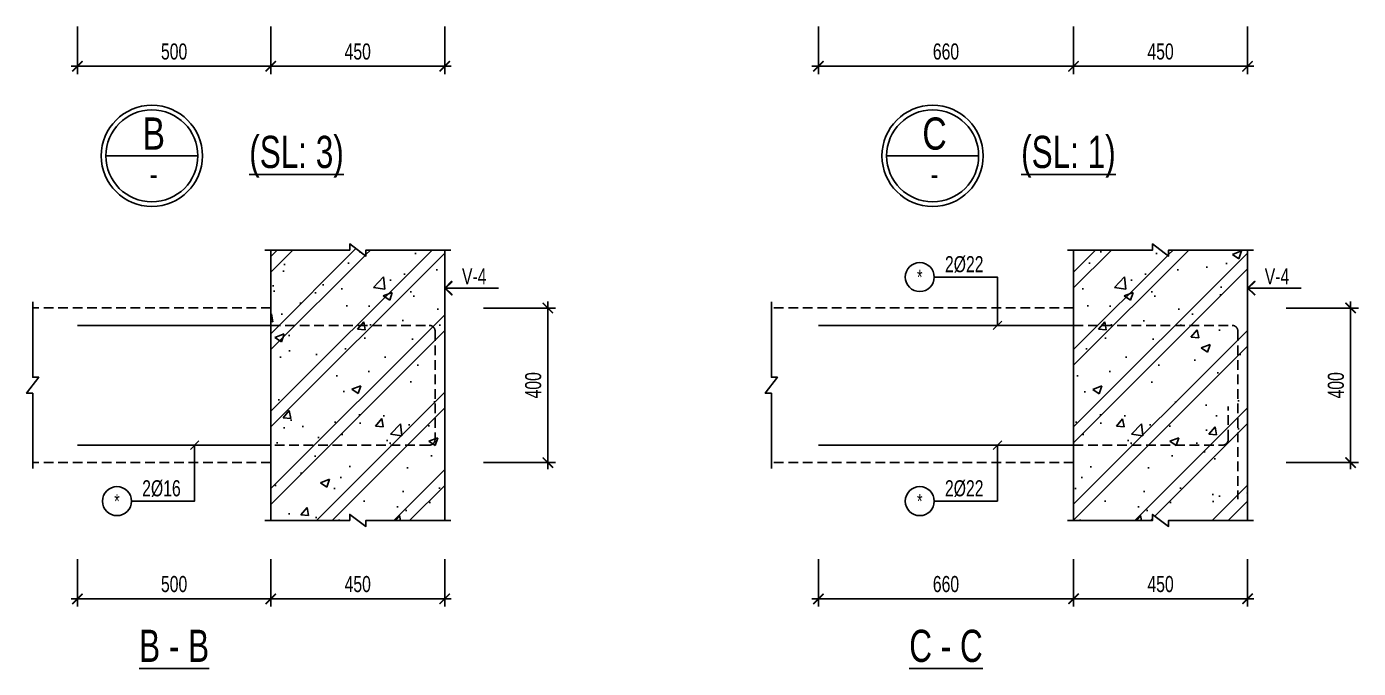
# Model space of a CAD drawing. Header units: millimetres. Extents: x -77370 to 109412, y -14880 to 214694.
# Drawn here: x 18284 to 28618, y 53513 to 58496 of the extents above; entities that cross this region are included whole.
import ezdxf
from ezdxf.enums import TextEntityAlignment as Align

# ---------------------------------------------------------------- set-up
doc = ezdxf.new("R2010")
doc.units = ezdxf.units.MM
doc.header["$LTSCALE"] = 300
doc.header["$MEASUREMENT"] = 0
doc.header["$PDMODE"] = 66
doc.linetypes.add('DASHED2', pattern=[0.375, 0.25, -0.125])
doc.layers.get('0').update_dxf_attribs({"linetype": 'CONTINUOUS'})
doc.layers.get('DEFPOINTS').update_dxf_attribs({"linetype": 'CONTINUOUS'})
for name, color, linetype in [('CDC.02.DIM', 1, 'CONTINUOUS'), ('CDC.03.BORDER', 3, 'CONTINUOUS'), ('CDC.05.STEEL', 4, 'CONTINUOUS'), ('CDC.06.TEXT', 2, 'CONTINUOUS'), ('CDC.10.HATCH', 251, 'CONTINUOUS'), ('CDC.11.NOTE', 8, 'CONTINUOUS'), ('CDC.14.STEELNUM', 2, 'CONTINUOUS')]:
    doc.layers.add(name, color=color, linetype=linetype)
doc.styles.add('KCS_SMTEXT', font='arial.ttf', dxfattribs={"width": 0.7})
doc.styles.add('SMTEXT', font='arial.ttf', dxfattribs={"width": 0.7})
doc.dimstyles.new('DIM CHI TIET', dxfattribs={"dimscale": 2, "dimtxt": 62.5, "dimasz": 40, "dimexe": 30, "dimexo": 0, "dimgap": 25, "dimtad": 1, "dimdec": 0, "dimlfac": 0.333333, "dimzin": 13, "dimdsep": 46, "dimtxsty": 'KCS_SMTEXT', "dimblk": 'ARCHTICK', "dimcen": 0, "dimdle": 25, "dimclrd": 1, "dimclre": 1, "dimclrt": 2, "dimadec": 0, "dimazin": 0, "dimtfac": 1, "dimtdec": 0, "dimtix": 1, "dimtmove": 2, "dimatfit": 3, "dimfxl": 1, "dimtolj": 1, "dimtzin": 13, "dimarcsym": 0})

# ---------------------------------------------------------------- blocks, each defined once
blk = doc.blocks.new('_ArchTick')
at = {"color": 0, "linetype": 'ByBlock', "const_width": 0.15}
blk.add_lwpolyline([(-0.5, -0.5), (0.5, 0.5)], dxfattribs=at)
blk = doc.blocks.new('*D166')
at = {"layer": 'CDC.02.DIM', "color": 1, "lineweight": -2, "transparency": 16777216}
for p, q in [((22328, 56361), (22328, 55061)), ((21828, 56311), (22388, 56311)), ((21828, 55111), (22388, 55111))]:
    blk.add_line(p, q, dxfattribs=at)
at = {"layer": 'DEFPOINTS', "color": 0, "transparency": 16777216}
for p in [(21828, 56311), (21828, 55111), (22328, 55111)]:
    blk.add_point(p, dxfattribs=at)
at = {"layer": 'CDC.02.DIM', "color": 1, "lineweight": -2, "transparency": 16777216, "xscale": 80, "yscale": 80, "zscale": 80}
for p, rotation in [((22328, 56311), 90), ((22328, 55111), 270)]:
    blk.add_blockref('_ArchTick', p, dxfattribs=dict(at, rotation=rotation))
at = {"layer": 'CDC.02.DIM', "color": 2, "transparency": 16777216, "insert": (22215, 55711), "char_height": 125, "attachment_point": 5, "rotation": 90, "style": 'KCS_SMTEXT'}
blk.add_mtext('\\A1;400', dxfattribs=at)
blk = doc.blocks.new('*D167')
at = {"layer": 'CDC.02.DIM', "color": 1, "lineweight": -2, "transparency": 16777216}
for p, q in [((20178, 54361), (20178, 53993)), ((21528, 54361), (21528, 53993)), ((20128, 54053), (21578, 54053))]:
    blk.add_line(p, q, dxfattribs=at)
at = {"layer": 'DEFPOINTS', "color": 0, "transparency": 16777216}
for p in [(20178, 54361), (21528, 54361), (21528, 54053)]:
    blk.add_point(p, dxfattribs=at)
at = {"layer": 'CDC.02.DIM', "color": 1, "lineweight": -2, "transparency": 16777216, "xscale": 80, "yscale": 80, "zscale": 80, "rotation": 180}
blk.add_blockref('_ArchTick', (20178, 54053), dxfattribs=at)
at = {"layer": 'CDC.02.DIM', "color": 1, "lineweight": -2, "transparency": 16777216, "xscale": 80, "yscale": 80, "zscale": 80}
blk.add_blockref('_ArchTick', (21528, 54053), dxfattribs=at)
at = {"layer": 'CDC.02.DIM', "color": 2, "transparency": 16777216, "insert": (20853, 54167), "char_height": 125, "attachment_point": 5, "style": 'KCS_SMTEXT'}
blk.add_mtext('\\A1;450', dxfattribs=at)
blk = doc.blocks.new('*D168')
at = {"layer": 'CDC.02.DIM', "color": 1, "lineweight": -2, "transparency": 16777216}
for p, q in [((18678, 54361), (18678, 53993)), ((20178, 54361), (20178, 53993)), ((20228, 54053), (18628, 54053))]:
    blk.add_line(p, q, dxfattribs=at)
at = {"layer": 'DEFPOINTS', "color": 0, "transparency": 16777216}
for p in [(18678, 54361, 0), (20178, 54361), (18678, 54053)]:
    blk.add_point(p, dxfattribs=at)
at = {"layer": 'CDC.02.DIM', "color": 1, "lineweight": -2, "transparency": 16777216, "xscale": 80, "yscale": 80, "zscale": 80, "rotation": 180}
blk.add_blockref('_ArchTick', (18678, 54053), dxfattribs=at)
at = {"layer": 'CDC.02.DIM', "color": 1, "lineweight": -2, "transparency": 16777216, "xscale": 80, "yscale": 80, "zscale": 80}
blk.add_blockref('_ArchTick', (20178, 54053), dxfattribs=at)
at = {"layer": 'CDC.02.DIM', "color": 2, "transparency": 16777216, "insert": (19428, 54167), "char_height": 125, "attachment_point": 5, "style": 'KCS_SMTEXT'}
blk.add_mtext('\\A1;500', dxfattribs=at)
blk = doc.blocks.new('*D170')
at = {"layer": 'CDC.02.DIM', "color": 1, "lineweight": -2, "transparency": 16777216}
for p, q in [((20178, 58496), (20178, 58128)), ((21528, 58496), (21528, 58128)), ((20128, 58188), (21578, 58188))]:
    blk.add_line(p, q, dxfattribs=at)
at = {"layer": 'DEFPOINTS', "color": 0, "transparency": 16777216}
for p in [(20178, 58496), (21528, 58496), (21528, 58188)]:
    blk.add_point(p, dxfattribs=at)
at = {"layer": 'CDC.02.DIM', "color": 1, "lineweight": -2, "transparency": 16777216, "xscale": 80, "yscale": 80, "zscale": 80, "rotation": 180}
blk.add_blockref('_ArchTick', (20178, 58188), dxfattribs=at)
at = {"layer": 'CDC.02.DIM', "color": 1, "lineweight": -2, "transparency": 16777216, "xscale": 80, "yscale": 80, "zscale": 80}
blk.add_blockref('_ArchTick', (21528, 58188), dxfattribs=at)
at = {"layer": 'CDC.02.DIM', "color": 2, "transparency": 16777216, "insert": (20853, 58302), "char_height": 125, "attachment_point": 5, "style": 'KCS_SMTEXT'}
blk.add_mtext('\\A1;450', dxfattribs=at)
blk = doc.blocks.new('*D171')
at = {"layer": 'CDC.02.DIM', "color": 1, "lineweight": -2, "transparency": 16777216}
for p, q in [((18678, 58496), (18678, 58128)), ((20178, 58496), (20178, 58128)), ((20228, 58188), (18628, 58188))]:
    blk.add_line(p, q, dxfattribs=at)
at = {"layer": 'DEFPOINTS', "color": 0, "transparency": 16777216}
for p in [(18678, 58496), (20178, 58496), (18678, 58188)]:
    blk.add_point(p, dxfattribs=at)
at = {"layer": 'CDC.02.DIM', "color": 1, "lineweight": -2, "transparency": 16777216, "xscale": 80, "yscale": 80, "zscale": 80, "rotation": 180}
blk.add_blockref('_ArchTick', (18678, 58188), dxfattribs=at)
at = {"layer": 'CDC.02.DIM', "color": 1, "lineweight": -2, "transparency": 16777216, "xscale": 80, "yscale": 80, "zscale": 80}
blk.add_blockref('_ArchTick', (20178, 58188), dxfattribs=at)
at = {"layer": 'CDC.02.DIM', "color": 2, "transparency": 16777216, "insert": (19428, 58302), "char_height": 125, "attachment_point": 5, "style": 'KCS_SMTEXT'}
blk.add_mtext('\\A1;500', dxfattribs=at)
blk = doc.blocks.new('*D172')
at = {"layer": 'CDC.02.DIM', "color": 1, "lineweight": -2, "transparency": 16777216}
for p, q in [((28558, 56361), (28558, 55061)), ((28058, 56311), (28618, 56311)), ((28058, 55111), (28618, 55111))]:
    blk.add_line(p, q, dxfattribs=at)
at = {"layer": 'DEFPOINTS', "color": 0, "transparency": 16777216}
for p in [(28058, 56311), (28058, 55111), (28558, 55111)]:
    blk.add_point(p, dxfattribs=at)
at = {"layer": 'CDC.02.DIM', "color": 1, "lineweight": -2, "transparency": 16777216, "xscale": 80, "yscale": 80, "zscale": 80}
for p, rotation in [((28558, 56311), 90), ((28558, 55111), 270)]:
    blk.add_blockref('_ArchTick', p, dxfattribs=dict(at, rotation=rotation))
at = {"layer": 'CDC.02.DIM', "color": 2, "transparency": 16777216, "insert": (28444, 55711), "char_height": 125, "attachment_point": 5, "rotation": 90, "style": 'KCS_SMTEXT'}
blk.add_mtext('\\A1;400', dxfattribs=at)
blk = doc.blocks.new('*D173')
at = {"layer": 'CDC.02.DIM', "color": 1, "lineweight": -2, "transparency": 16777216}
for p, q in [((26408, 54361), (26408, 53993)), ((27758, 54361), (27758, 53993)), ((26358, 54053), (27808, 54053))]:
    blk.add_line(p, q, dxfattribs=at)
at = {"layer": 'DEFPOINTS', "color": 0, "transparency": 16777216}
for p in [(26408, 54361), (27758, 54361), (27758, 54053)]:
    blk.add_point(p, dxfattribs=at)
at = {"layer": 'CDC.02.DIM', "color": 1, "lineweight": -2, "transparency": 16777216, "xscale": 80, "yscale": 80, "zscale": 80, "rotation": 180}
blk.add_blockref('_ArchTick', (26408, 54053), dxfattribs=at)
at = {"layer": 'CDC.02.DIM', "color": 1, "lineweight": -2, "transparency": 16777216, "xscale": 80, "yscale": 80, "zscale": 80}
blk.add_blockref('_ArchTick', (27758, 54053), dxfattribs=at)
at = {"layer": 'CDC.02.DIM', "color": 2, "transparency": 16777216, "insert": (27083, 54167), "char_height": 125, "attachment_point": 5, "style": 'KCS_SMTEXT'}
blk.add_mtext('\\A1;450', dxfattribs=at)
blk = doc.blocks.new('*D174')
at = {"layer": 'CDC.02.DIM', "color": 1, "lineweight": -2, "transparency": 16777216}
for p, q in [((24428, 54361), (24428, 53993)), ((26408, 54361), (26408, 53993)), ((26458, 54053), (24378, 54053))]:
    blk.add_line(p, q, dxfattribs=at)
at = {"layer": 'DEFPOINTS', "color": 0, "transparency": 16777216}
for p in [(24428, 54361, 0), (26408, 54361), (24428, 54053)]:
    blk.add_point(p, dxfattribs=at)
at = {"layer": 'CDC.02.DIM', "color": 1, "lineweight": -2, "transparency": 16777216, "xscale": 80, "yscale": 80, "zscale": 80, "rotation": 180}
blk.add_blockref('_ArchTick', (24428, 54053), dxfattribs=at)
at = {"layer": 'CDC.02.DIM', "color": 1, "lineweight": -2, "transparency": 16777216, "xscale": 80, "yscale": 80, "zscale": 80}
blk.add_blockref('_ArchTick', (26408, 54053), dxfattribs=at)
at = {"layer": 'CDC.02.DIM', "color": 2, "transparency": 16777216, "insert": (25418, 54167), "char_height": 125, "attachment_point": 5, "style": 'KCS_SMTEXT'}
blk.add_mtext('\\A1;660', dxfattribs=at)
blk = doc.blocks.new('*D176')
at = {"layer": 'CDC.02.DIM', "color": 1, "lineweight": -2, "transparency": 16777216}
for p, q in [((26408, 58496), (26408, 58128)), ((27758, 58496), (27758, 58128)), ((26358, 58188), (27808, 58188))]:
    blk.add_line(p, q, dxfattribs=at)
at = {"layer": 'DEFPOINTS', "color": 0, "transparency": 16777216}
for p in [(26408, 58496), (27758, 58496), (27758, 58188)]:
    blk.add_point(p, dxfattribs=at)
at = {"layer": 'CDC.02.DIM', "color": 1, "lineweight": -2, "transparency": 16777216, "xscale": 80, "yscale": 80, "zscale": 80, "rotation": 180}
blk.add_blockref('_ArchTick', (26408, 58188), dxfattribs=at)
at = {"layer": 'CDC.02.DIM', "color": 1, "lineweight": -2, "transparency": 16777216, "xscale": 80, "yscale": 80, "zscale": 80}
blk.add_blockref('_ArchTick', (27758, 58188), dxfattribs=at)
at = {"layer": 'CDC.02.DIM', "color": 2, "transparency": 16777216, "insert": (27083, 58302), "char_height": 125, "attachment_point": 5, "style": 'KCS_SMTEXT'}
blk.add_mtext('\\A1;450', dxfattribs=at)
blk = doc.blocks.new('*D177')
at = {"layer": 'CDC.02.DIM', "color": 1, "lineweight": -2, "transparency": 16777216}
for p, q in [((24428, 58496), (24428, 58128)), ((26408, 58496), (26408, 58128)), ((26458, 58188), (24378, 58188))]:
    blk.add_line(p, q, dxfattribs=at)
at = {"layer": 'DEFPOINTS', "color": 0, "transparency": 16777216}
for p in [(24428, 58496), (26408, 58496), (24428, 58188)]:
    blk.add_point(p, dxfattribs=at)
at = {"layer": 'CDC.02.DIM', "color": 1, "lineweight": -2, "transparency": 16777216, "xscale": 80, "yscale": 80, "zscale": 80, "rotation": 180}
blk.add_blockref('_ArchTick', (24428, 58188), dxfattribs=at)
at = {"layer": 'CDC.02.DIM', "color": 1, "lineweight": -2, "transparency": 16777216, "xscale": 80, "yscale": 80, "zscale": 80}
blk.add_blockref('_ArchTick', (26408, 58188), dxfattribs=at)
at = {"layer": 'CDC.02.DIM', "color": 2, "transparency": 16777216, "insert": (25418, 58302), "char_height": 125, "attachment_point": 5, "style": 'KCS_SMTEXT'}
blk.add_mtext('\\A1;660', dxfattribs=at)

msp = doc.modelspace()

# ---------------------------------------------------------------- hatches: boundary and pattern name
at = {"layer": 'CDC.10.HATCH'}
h = msp.add_hatch(dxfattribs=at)
h.set_pattern_fill('CHAU-01', color=256, scale=100, style=0, pattern_type=2)
h.set_pattern_definition([(50, (17103.1, 53514), (717.26, -62.75), [75, -825]), (355, (17103.1, 53514), (-138.75, 752.19), [60, -660]), (100.451, (17162.9, 53508.74), (578.51, 689.44), [63.74, -701.14]), (46.184, (17103.1, 53714), (1067.24, -165.52), [112.5, -1237.5]), (96.636, (17192, 53700.2), (934.66, 974.12), [95.61, -1051.71]), (351.184, (17103.1, 53714), (934.66, 974.12), [90, -990]), (21, (17203.1, 53664), (596.91, -402.62), [75, -825]), (326, (17203.1, 53664), (243.32, 725.15), [60, -660]), (71.451, (17252.85, 53630.4), (840.22, 322.53), [63.74, -701.14]), (37.5, (17103.1, 53513.97), (12.16, 332.894), [0, -652, 0, -670, 0, -662.5]), (7.5, (17103.1, 53513.97), (263.07, 394.412), [0, -382, 0, -637, 0, -252.5]), (327.5, (16880.1, 53513.97), (533.822, -22.555), [0, -250, 0, -780, 0, -1035]), (317.5, (16780.1, 53513.97), (583.186, 100.105), [0, -325, 0, -518, 0, -735]), (45, (17103.1, 53513.97), (-300.52, 300.52), []), (45, (17103.1, 53636.47), (-300.52, 300.52), [])])
h.paths.add_polyline_path([(21528.4, 56761.4), (20915.9, 56761.4), (20915.9, 56714.6), (20790.9, 56808.3), (20790.9, 56761.4), (20178.4, 56761.4), (20178.4, 56176.4), (21408.4, 56176.4, -0.4142136), (21453.4, 56131.4), (21453.4, 55291.4, -0.4142136), (21408.4, 55246.4), (20178.4, 55246.4), (20178.4, 54661.4), (20790.9, 54661.4), (20790.9, 54708.3), (20915.9, 54614.6), (20915.9, 54661.4), (21528.4, 54661.4)])
h.paths.add_polyline_path([(21453.4, 56131.4, 0.4142136), (21408.4, 56176.4), (20178.4, 56176.4), (20178.4, 55246.4), (21408.4, 55246.4, 0.4142136), (21453.4, 55291.4)], flags=17)
h = msp.add_hatch(dxfattribs=at)
h.set_pattern_fill('CHAU-01', color=256, scale=100, style=0, pattern_type=2)
h.set_pattern_definition([(50, (22853, 53513.47), (717.26, -62.75), [75, -825]), (355, (22853, 53513.5), (-138.75, 752.19), [60, -660]), (100.451, (22912.75, 53508.24), (578.51, 689.44), [63.74, -701.14]), (46.184, (22853, 53713.5), (1067.24, -165.52), [112.5, -1237.5]), (96.636, (22941.9, 53699.7), (934.66, 974.12), [95.61, -1051.71]), (351.184, (22853, 53713.5), (934.66, 974.12), [90, -990]), (21, (22953, 53663.47), (596.91, -402.62), [75, -825]), (326, (22953, 53663.5), (243.32, 725.15), [60, -660]), (71.451, (23002.7, 53629.9), (840.22, 322.53), [63.74, -701.14]), (37.5, (22852.98, 53513.47), (12.16, 332.894), [0, -652, 0, -670, 0, -662.5]), (7.5, (22852.98, 53513.47), (263.07, 394.412), [0, -382, 0, -637, 0, -252.5]), (327.5, (22629.98, 53513.47), (533.822, -22.555), [0, -250, 0, -780, 0, -1035]), (317.5, (22530, 53513.47), (583.186, 100.105), [0, -325, 0, -518, 0, -735]), (45, (22852.98, 53513.47), (-300.52, 300.52), []), (45, (22852.98, 53635.97), (-300.52, 300.52), [])])
h.paths.add_polyline_path([(27758.1, 56761.4), (27145.6, 56761.4), (27145.6, 56714.6), (27020.6, 56808.3), (27020.6, 56761.4), (26408.1, 56761.4), (26408.1, 56176.4), (27638.1, 56176.4, -0.4142136), (27683.1, 56131.4), (27683.1, 55291.4, -0.4142136), (27638.1, 55246.4), (26408.1, 55246.4), (26408.1, 54661.4), (27020.6, 54661.4), (27020.6, 54708.3), (27145.6, 54614.6), (27145.6, 54661.4), (27758.1, 54661.4)])
h.paths.add_polyline_path([(27683.1, 56131.4, 0.4142136), (27638.1, 56176.4), (26408.1, 56176.4), (26408.1, 55246.4), (27638.1, 55246.4, 0.4142136), (27683.1, 55291.4)], flags=17)

# ---------------------------------------------------------------- linework, layer by layer
at = {"layer": 'CDC.02.DIM', "elevation": 0}
for points in [[(20131.5, 56761.4), (20790.9, 56761.4), (20790.9, 56808.3), (20915.9, 56714.6), (20915.9, 56761.4), (21575.3, 56761.4)], [(26361.2, 56761.4), (27020.6, 56761.4), (27020.6, 56808.3), (27145.6, 56714.6), (27145.6, 56761.4), (27805, 56761.4)], [(20131.5, 54661.4), (20790.9, 54661.4), (20790.9, 54708.3), (20915.9, 54614.6), (20915.9, 54661.4), (21575.3, 54661.4)], [(26361.2, 54661.4), (27020.6, 54661.4), (27020.6, 54708.3), (27145.6, 54614.6), (27145.6, 54661.4), (27805, 54661.4)]]:
    msp.add_lwpolyline(points, dxfattribs=at)
at = {"layer": 'CDC.03.BORDER', "ltscale": 6}
for p, q in [((20178.4, 56761.4), (20178.4, 54661.4)), ((21528.4, 56761.4), (21528.4, 54661.4)), ((26408.1, 56761.4), (26408.1, 54661.4)), ((27758.1, 56761.4), (27758.1, 54661.4))]:
    msp.add_line(p, q, dxfattribs=at)
at = {"layer": 'CDC.03.BORDER', "linetype": 'DASHED2'}
for p, q in [((20178.4, 56311.4), (18330.5, 56311.4, 0)), ((26408.1, 56311.4), (24062.9, 56311.4, 0)), ((20178.4, 55111.4), (18330.5, 55111.4, 0)), ((26408.1, 55111.4), (24062.9, 55111.4, 0))]:
    msp.add_line(p, q, dxfattribs=at)
at = {"layer": 'CDC.05.STEEL'}
for p, q in [((20178.4, 56176.4, 0), (18678.4, 56176.4)), ((26408.1, 56176.4, 0), (24428.1, 56176.4, 0)), ((20178.4, 55246.4, 0), (18678.4, 55246.4)), ((26408.1, 55246.4, 0), (24428.1, 55246.4, 0))]:
    msp.add_line(p, q, dxfattribs=at)
at = {"layer": 'CDC.05.STEEL', "color": 4, "linetype": 'DASHED2'}
for p, q in [((26408.1, 56176.4), (27638.1, 56176.4)), ((27683.1, 56131.4), (27683.1, 54826.4))]:
    msp.add_line(p, q, dxfattribs=at)
at = {"layer": 'CDC.05.STEEL', "color": 4, "linetype": 'DASHED2', "elevation": 0}
for points in [[(20178.4, 56176.4), (21408.4, 56176.4, -0.4142136), (21453.4, 56131.4), (21453.4, 55291.4, -0.4142136), (21408.4, 55246.4), (20178.4, 55246.4)], [(26408.1, 55246.4), (27563.1, 55246.4, 0.4142136), (27608.1, 55291.4), (27608.1, 55546.4)]]:
    msp.add_lwpolyline(points, format="xyb", dxfattribs=at)
at = {"layer": 'CDC.05.STEEL', "color": 4, "linetype": 'DASHED2'}
msp.add_arc((27638.1, 56131.4), 45, 0, 90, dxfattribs=at)
at = {"layer": 'CDC.06.TEXT'}
for p, q in [((18898.2, 57492.4), (19612.5, 57492.4)), ((24957.2, 57492.4), (25671.5, 57492.4))]:
    msp.add_line(p, q, dxfattribs=at)
at = {"layer": 'CDC.06.TEXT', "color": 1}
for centre in [(19255.3, 57492.4), (25314.3, 57492.4)]:
    msp.add_circle(centre, 392.9, dxfattribs=at)
at = {"layer": 'CDC.06.TEXT', "color": 4}
for centre in [(19255.3, 57492.4), (25314.3, 57492.4)]:
    msp.add_circle(centre, 357.1, dxfattribs=at)
at = {"layer": 'CDC.11.NOTE', "color": 3}
for p, q in [((25850.5, 56209.9), (25783.7, 56143)), ((19620.8, 55279.9), (19554, 55213)), ((25850.5, 55279.9), (25783.7, 55213))]:
    msp.add_line(p, q, dxfattribs=at)
at = {"layer": 'CDC.11.NOTE', "elevation": 0}
for points in [[(25817.1, 56176.4), (25817.1, 56551.4), (25327, 56551.4)], [(21528.4, 56465.4), (21581.4, 56518.4), (21585, 56514.9), (21533.4, 56465.4), (21585, 56415.9), (21581.4, 56412.3), (21528.4, 56465.4), (21945.1, 56465.4)], [(27758.1, 56465.4), (27811.1, 56518.4), (27814.7, 56514.9), (27763.1, 56465.4), (27814.7, 56415.9), (27811.1, 56412.3), (27758.1, 56465.4), (28174.8, 56465.4)], [(19587.4, 55246.4), (19587.4, 54811.4), (19097.3, 54811.4)], [(25817.1, 55246.4), (25817.1, 54811.4), (25327, 54811.4)]]:
    msp.add_lwpolyline(points, dxfattribs=at)
at = {"layer": 'CDC.11.NOTE', "color": 1, "elevation": 0}
for points in [[(18330.5, 55064.6), (18330.5, 55648.9), (18283.6, 55648.9), (18377.4, 55773.9), (18330.5, 55773.9), (18330.5, 56358.3)], [(24062.9, 55064.6), (24062.9, 55648.9), (24016, 55648.9), (24109.8, 55773.9), (24062.9, 55773.9), (24062.9, 56358.3)]]:
    msp.add_lwpolyline(points, dxfattribs=at)
at = {"layer": 'CDC.14.STEELNUM', "color": 8}
for centre in [(25214.5, 56551.4), (18984.8, 54811.4), (25214.5, 54811.4)]:
    msp.add_circle(centre, 112.5, dxfattribs=at)

# ---------------------------------------------------------------- texts
at = {"layer": 'CDC.06.TEXT', "style": 'SMTEXT', "width": 0.75}
for s, height, p in [('B', 250, (19270.1, 57665.5)), ('C', 250, (25329.1, 57665.5)), ('-', 178.6, (19270.1, 57350.6)), ('-', 178.6, (25329.1, 57350.6))]:
    msp.add_text(s, height=height, dxfattribs=at).set_placement(p, align=Align.MIDDLE_CENTER)
at = {"layer": 'CDC.06.TEXT', "color": 4, "linetype": 'ByBlock', "style": 'SMTEXT', "width": 0.7}
for s, p in [('%%U(SL: 3)', (20378, 57492)), ('%%U(SL: 1)', (26368.1, 57492))]:
    msp.add_text(s, height=250, dxfattribs=at).set_placement(p, align=Align.MIDDLE)
at = {"layer": 'CDC.06.TEXT', "color": 2, "linetype": 'ByBlock', "style": 'SMTEXT', "width": 0.7}
for s, p in [('2%%C22', (25559.4, 56651.6)), ('V-4', (21757, 56557.4)), ('V-4', (27986.7, 56557.4)), ('2%%C16', (19329.7, 54911.6)), ('2%%C22', (25559.4, 54911.6))]:
    msp.add_text(s, height=125, dxfattribs=at).set_placement(p, align=Align.MIDDLE)
at = {"layer": 'CDC.06.TEXT', "color": 4, "style": 'SMTEXT', "width": 0.7}
for s, p in [('%%UB - B', (19428.1, 53688)), ('%%UC - C', (25418.1, 53688))]:
    msp.add_text(s, height=250, dxfattribs=at).set_placement(p, align=Align.MIDDLE)
at = {"layer": 'CDC.14.STEELNUM', "style": 'SMTEXT', "width": 0.7}
for p in [(25214.5, 56551.4), (18984.8, 54811.4), (25214.5, 54811.4)]:
    msp.add_text('*', height=112.5, dxfattribs=at).set_placement(p, align=Align.MIDDLE)

# ---------------------------------------------------------------- dimensions: what is measured, and where the dimension line sits
at = {"layer": 'CDC.02.DIM'}
for base, p1, p2, angle, picture, middle in [((18677.7, 58187.7), (20178.4, 58495.9), (18677.7, 58495.9), 180, '*D171', (19428.1, 58301.5)), ((24428.1, 58187.7), (26408.1, 58495.9), (24428.1, 58495.9), 180, '*D177', (25418.1, 58301.5)), ((22328.4, 55111.4), (21828.4, 56311.4), (21828.4, 55111.4), 90, '*D166', (22214.6, 55711.4)), ((28558.1, 55111.4), (28058.1, 56311.4), (28058.1, 55111.4), 90, '*D172', (28444.3, 55711.4)), ((18677.7, 54053.3), (20178.4, 54361.4), (18677.7, 54361.4, 0), 180, '*D168', (19428.1, 54167.1)), ((24428.1, 54053.3), (26408.1, 54361.4), (24428.1, 54361.4, 0), 180, '*D174', (25418.1, 54167.1))]:
    dim = msp.add_linear_dim(base=base, p1=p1, p2=p2, angle=angle, dimstyle='DIM CHI TIET', dxfattribs=at)
    dim.commit()
    dim.dimension.update_dxf_attribs({"geometry": picture, "text_midpoint": middle})
for base, p1, p2, picture, middle in [((21528.4, 58187.7), (20178.4, 58495.9), (21528.4, 58495.9), '*D170', (20853.4, 58301.5)), ((27758.1, 58187.7), (26408.1, 58495.9), (27758.1, 58495.9), '*D176', (27083.1, 58301.5)), ((21528.4, 54053.3), (20178.4, 54361.4), (21528.4, 54361.4), '*D167', (20853.4, 54167.1)), ((27758.1, 54053.3), (26408.1, 54361.4), (27758.1, 54361.4), '*D173', (27083.1, 54167.1))]:
    dim = msp.add_linear_dim(base=base, p1=p1, p2=p2, dimstyle='DIM CHI TIET', dxfattribs=at)
    dim.commit()
    dim.dimension.update_dxf_attribs({"geometry": picture, "text_midpoint": middle})

doc.saveas('drawing.dxf')
